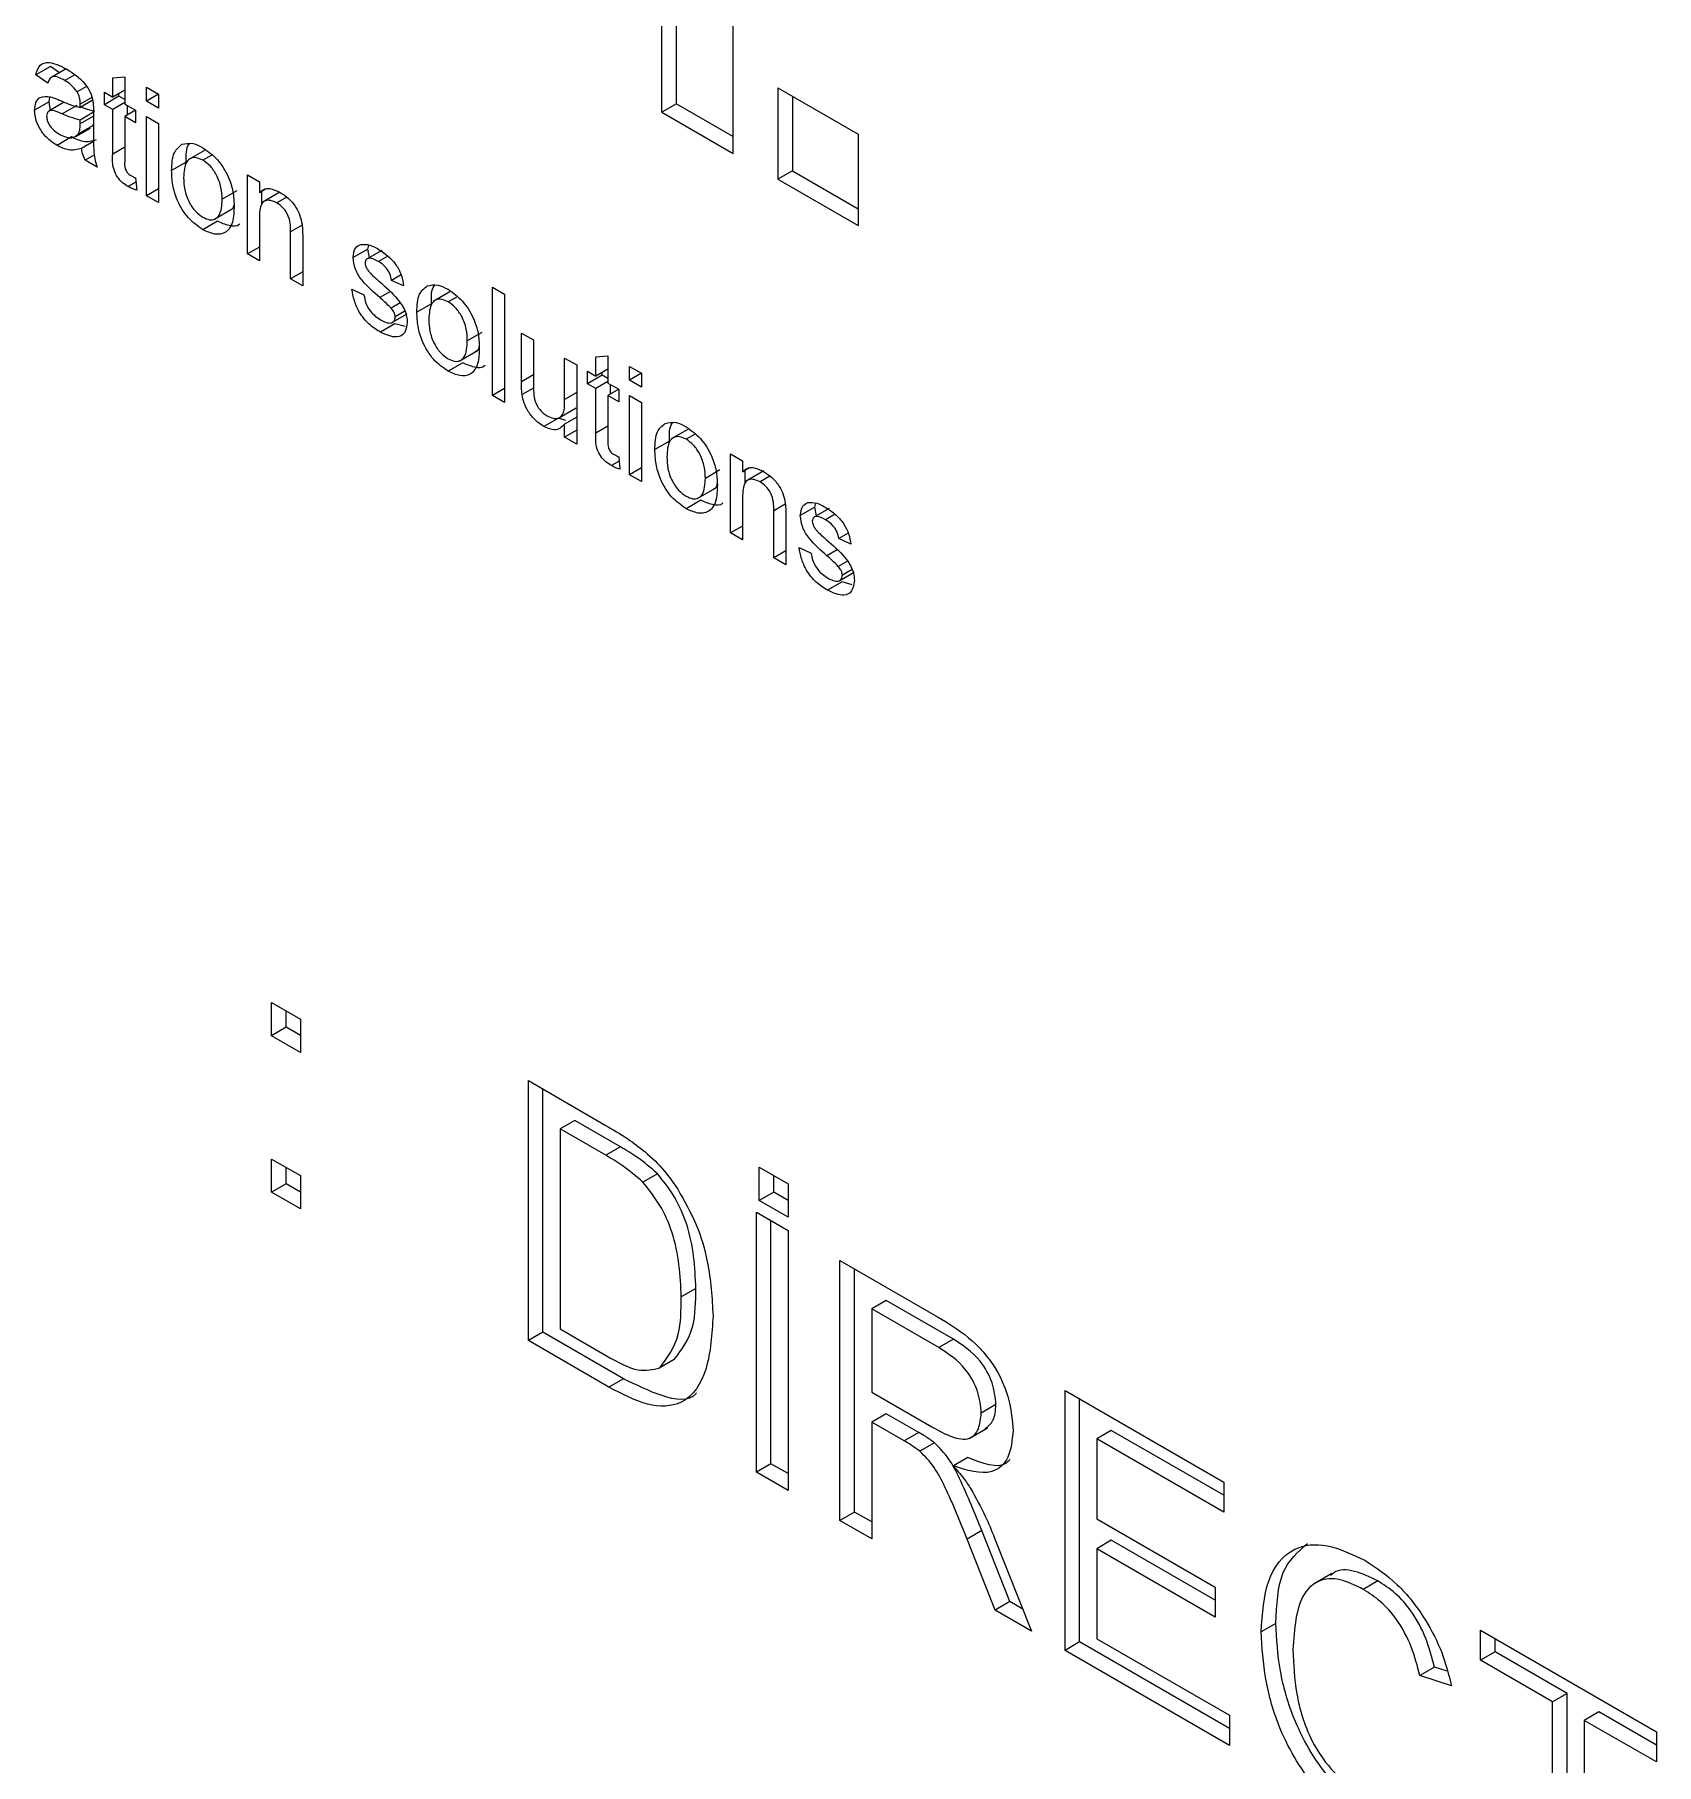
# Model space of a CAD drawing. Extents: x 75 to 2075, y 25 to 1460.
# Drawn here: x 1875.04 to 1895.98, y 1150.78 to 1173.11 of the extents above; entities that cross this region are included whole.
import ezdxf

# ---------------------------------------------------------------- set-up
doc = ezdxf.new("R2010")
doc.units = 0
doc.header["$LTSCALE"] = 5
doc.linetypes.add('SLD-KATı', pattern=[0])
doc.layers.get('0').update_dxf_attribs({"linetype": 'CONTINUOUS'})

msp = doc.modelspace()

# ---------------------------------------------------------------- linework, layer by layer
at = {"color": 7, "linetype": 'SLD-KATı'}
for p, q in [((1883.134, 1172.112), (1883.134, 1176.339)), ((1883.323, 1172.22), (1883.323, 1176.448)), ((1884.055, 1171.58), (1884.055, 1176.188)), ((1875.24, 1172.703), (1875.052, 1172.594)), ((1875.357, 1172.622), (1875.24, 1172.703)), ((1875.207, 1172.486), (1875.052, 1172.594)), ((1875.445, 1172.673), (1875.257, 1172.564)), ((1875.546, 1172.591), (1875.425, 1172.522)), ((1876.045, 1172.556), (1876.2, 1172.568)), ((1876.045, 1172.307), (1876.045, 1172.556)), ((1876.2, 1172.568), (1876.2, 1172.217)), ((1875.225, 1172.247), (1875.036, 1172.139)), ((1875.411, 1172.235), (1875.222, 1172.126)), ((1875.225, 1172.247), (1875.235, 1172.305)), ((1875.241, 1172.131), (1875.225, 1172.247)), ((1875.706, 1172.444), (1875.586, 1172.375)), ((1875.779, 1172.262), (1875.625, 1172.173)), ((1875.774, 1172.3), (1875.626, 1172.214)), ((1875.937, 1172.37), (1876.045, 1172.307)), ((1875.937, 1172.208), (1875.937, 1172.37)), ((1876.125, 1172.317), (1875.937, 1172.208)), ((1876.2, 1172.397), (1876.045, 1172.307)), ((1876.2, 1172.235), (1876.045, 1172.146)), ((1876.125, 1172.317), (1876.125, 1172.353)), ((1876.2, 1172.274), (1876.125, 1172.317)), ((1876.48, 1172.433), (1876.635, 1172.343)), ((1876.48, 1172.253), (1876.48, 1172.433)), ((1876.635, 1172.343), (1876.48, 1172.253)), ((1876.635, 1172.164), (1876.48, 1172.253)), ((1876.635, 1172.343), (1876.635, 1172.164)), ((1884.634, 1172.428), (1885.671, 1171.829)), ((1884.634, 1172.428), (1884.634, 1171.246)), ((1884.822, 1172.319), (1884.822, 1171.355)), ((1875.581, 1172.199), (1875.393, 1172.09)), ((1875.625, 1171.96), (1875.626, 1172.011)), ((1875.797, 1172.11), (1875.626, 1172.011)), ((1875.797, 1172.091), (1875.797, 1171.872)), ((1876.045, 1172.146), (1875.937, 1172.208)), ((1876.045, 1171.572), (1876.045, 1172.146)), ((1876.2, 1172.217), (1876.34, 1172.137)), ((1876.34, 1172.137), (1876.2, 1172.056)), ((1876.2, 1172.056), (1876.2, 1171.476)), ((1876.34, 1171.975), (1876.2, 1172.056)), ((1876.234, 1172.075), (1876.234, 1172.198)), ((1876.34, 1172.137), (1876.34, 1171.975)), ((1876.48, 1172.056), (1876.635, 1171.966)), ((1876.48, 1171.034), (1876.48, 1172.056)), ((1883.323, 1172.22), (1883.134, 1172.112)), ((1883.134, 1172.112), (1884.055, 1171.58)), ((1883.323, 1172.22), (1884.055, 1171.798)), ((1875.514, 1171.792), (1875.326, 1171.683)), ((1875.568, 1171.799), (1875.757, 1171.907)), ((1875.791, 1171.94), (1875.602, 1171.831)), ((1875.751, 1171.918), (1875.791, 1171.94)), ((1875.791, 1171.94), (1875.797, 1171.96)), ((1876.635, 1171.966), (1876.635, 1170.945)), ((1885.671, 1171.829), (1885.671, 1170.647)), ((1875.798, 1171.734), (1875.642, 1171.644)), ((1877.231, 1171.619), (1877.018, 1171.496)), ((1875.808, 1171.561), (1875.688, 1171.491)), ((1875.843, 1171.402), (1875.688, 1171.491)), ((1876.994, 1171.466), (1876.806, 1171.357)), ((1877.325, 1171.558), (1877.21, 1171.491)), ((1884.822, 1171.355), (1884.634, 1171.246)), ((1884.822, 1171.355), (1885.671, 1170.865)), ((1876.345, 1171.209), (1876.246, 1171.151)), ((1876.34, 1171.263), (1876.356, 1171.104)), ((1876.635, 1171.124), (1876.48, 1171.034)), ((1877.784, 1171.303), (1877.939, 1171.214)), ((1877.784, 1170.282), (1877.784, 1171.303)), ((1877.939, 1171.214), (1877.939, 1171.071)), ((1884.634, 1171.246), (1885.671, 1170.647)), ((1876.635, 1170.945), (1876.48, 1171.034)), ((1877.646, 1171.095), (1877.458, 1170.987)), ((1878.019, 1171.118), (1877.939, 1171.071)), ((1877.972, 1170.93), (1877.972, 1171.09)), ((1878.204, 1171.078), (1877.976, 1170.946)), ((1878.292, 1171.013), (1878.165, 1170.94)), ((1877.398, 1170.704), (1877.21, 1170.595)), ((1877.352, 1170.726), (1877.588, 1170.862)), ((1877.939, 1170.74), (1877.939, 1170.192)), ((1878.342, 1169.959), (1878.342, 1170.569)), ((1878.498, 1170.495), (1878.498, 1169.87)), ((1877.939, 1170.371), (1877.784, 1170.282)), ((1877.939, 1170.192), (1877.784, 1170.282)), ((1879.338, 1170.345), (1879.15, 1170.236)), ((1879.521, 1170.328), (1879.332, 1170.219)), ((1879.338, 1170.345), (1879.352, 1170.397)), ((1879.361, 1170.236), (1879.338, 1170.345)), ((1879.597, 1170.255), (1879.475, 1170.184)), ((1878.498, 1170.049), (1878.342, 1169.959)), ((1879.768, 1170.012), (1879.646, 1169.941)), ((1878.498, 1169.87), (1878.342, 1169.959)), ((1879.134, 1169.825), (1879.289, 1169.753)), ((1879.625, 1169.793), (1879.494, 1169.718)), ((1879.802, 1169.87), (1879.646, 1169.941)), ((1880.398, 1169.791), (1880.184, 1169.668)), ((1880.95, 1169.852), (1881.105, 1169.762)), ((1880.95, 1168.454), (1880.95, 1169.852)), ((1879.759, 1169.65), (1879.64, 1169.582)), ((1880.161, 1169.638), (1879.972, 1169.529)), ((1880.491, 1169.73), (1880.376, 1169.663)), ((1881.105, 1169.762), (1881.105, 1168.364)), ((1879.69, 1169.381), (1879.501, 1169.272)), ((1879.659, 1169.399), (1879.847, 1169.508)), ((1879.82, 1169.343), (1879.69, 1169.381)), ((1879.819, 1169.541), (1879.693, 1169.468)), ((1880.813, 1169.267), (1880.624, 1169.159)), ((1881.323, 1169.26), (1881.478, 1169.171)), ((1881.323, 1168.63), (1881.323, 1169.26)), ((1881.478, 1169.171), (1881.478, 1168.615)), ((1880.519, 1168.898), (1880.755, 1169.034)), ((1881.881, 1168.938), (1882.037, 1168.848)), ((1881.881, 1168.401), (1881.881, 1168.938)), ((1882.285, 1168.954), (1882.44, 1168.966)), ((1882.285, 1168.705), (1882.285, 1168.954)), ((1882.44, 1168.966), (1882.44, 1168.615)), ((1880.565, 1168.876), (1880.376, 1168.767)), ((1882.037, 1168.848), (1882.037, 1167.826)), ((1882.176, 1168.768), (1882.285, 1168.705)), ((1882.176, 1168.606), (1882.176, 1168.768)), ((1882.365, 1168.715), (1882.176, 1168.606)), ((1882.44, 1168.794), (1882.285, 1168.705)), ((1882.365, 1168.715), (1882.365, 1168.751)), ((1882.44, 1168.672), (1882.365, 1168.715)), ((1882.72, 1168.83), (1882.875, 1168.741)), ((1882.72, 1168.651), (1882.72, 1168.83)), ((1882.875, 1168.741), (1882.72, 1168.651)), ((1882.875, 1168.741), (1882.875, 1168.561)), ((1881.105, 1168.543), (1880.95, 1168.454)), ((1881.105, 1168.364), (1880.95, 1168.454)), ((1881.479, 1168.55), (1881.331, 1168.465)), ((1882.285, 1168.543), (1882.176, 1168.606)), ((1882.44, 1168.633), (1882.285, 1168.543)), ((1882.285, 1167.97), (1882.285, 1168.543)), ((1882.44, 1168.615), (1882.58, 1168.535)), ((1882.58, 1168.535), (1882.44, 1168.454)), ((1882.44, 1168.454), (1882.44, 1167.874)), ((1882.58, 1168.373), (1882.44, 1168.454)), ((1882.474, 1168.473), (1882.474, 1168.596)), ((1882.58, 1168.535), (1882.58, 1168.373)), ((1882.875, 1168.561), (1882.72, 1168.651)), ((1882.72, 1168.454), (1882.875, 1168.364)), ((1882.72, 1167.432), (1882.72, 1168.454)), ((1881.794, 1168.158), (1882.03, 1168.294)), ((1882.875, 1168.364), (1882.875, 1167.343)), ((1881.801, 1168.162), (1881.612, 1168.053)), ((1881.898, 1168.133), (1881.801, 1168.162)), ((1882.037, 1168.173), (1881.881, 1168.083)), ((1881.881, 1167.916), (1881.881, 1168.083)), ((1882.037, 1168.006), (1881.881, 1167.916)), ((1883.471, 1168.017), (1883.258, 1167.893)), ((1882.037, 1167.826), (1881.881, 1167.916)), ((1883.234, 1167.864), (1883.046, 1167.755)), ((1883.565, 1167.955), (1883.45, 1167.889)), ((1882.585, 1167.606), (1882.486, 1167.549)), ((1882.58, 1167.661), (1882.595, 1167.501)), ((1884.023, 1167.701), (1884.179, 1167.612)), ((1884.023, 1166.68), (1884.023, 1167.701)), ((1884.179, 1167.612), (1884.179, 1167.469)), ((1882.875, 1167.522), (1882.72, 1167.432)), ((1882.875, 1167.343), (1882.72, 1167.432)), ((1883.886, 1167.493), (1883.698, 1167.384)), ((1884.259, 1167.515), (1884.179, 1167.469)), ((1884.212, 1167.327), (1884.212, 1167.488)), ((1884.452, 1167.48), (1884.216, 1167.344)), ((1884.532, 1167.411), (1884.405, 1167.338)), ((1883.638, 1167.102), (1883.45, 1166.993)), ((1883.592, 1167.123), (1883.828, 1167.259)), ((1884.179, 1167.138), (1884.179, 1166.59)), ((1884.582, 1166.357), (1884.582, 1166.967)), ((1884.738, 1166.892), (1884.738, 1166.267)), ((1885.112, 1167.012), (1884.924, 1166.903)), ((1885.295, 1166.995), (1885.106, 1166.886)), ((1885.112, 1167.012), (1885.126, 1167.064)), ((1885.135, 1166.902), (1885.112, 1167.012)), ((1885.372, 1166.921), (1885.249, 1166.85)), ((1884.179, 1166.769), (1884.023, 1166.68)), ((1884.179, 1166.59), (1884.023, 1166.68)), ((1885.542, 1166.678), (1885.42, 1166.608)), ((1884.738, 1166.447), (1884.582, 1166.357)), ((1884.908, 1166.491), (1885.063, 1166.42)), ((1885.399, 1166.46), (1885.268, 1166.385)), ((1885.576, 1166.536), (1885.42, 1166.608)), ((1884.738, 1166.267), (1884.582, 1166.357)), ((1885.533, 1166.317), (1885.414, 1166.248)), ((1885.594, 1166.208), (1885.467, 1166.135)), ((1885.464, 1166.048), (1885.276, 1165.939)), ((1885.433, 1166.066), (1885.621, 1166.174)), ((1885.594, 1166.009), (1885.464, 1166.048)), ((1878.097, 1160.619), (1878.47, 1160.404)), ((1878.097, 1160.189), (1878.097, 1160.619)), ((1878.286, 1160.298), (1878.286, 1160.51)), ((1878.47, 1160.404), (1878.47, 1159.974)), ((1878.286, 1160.298), (1878.097, 1160.189)), ((1878.47, 1159.974), (1878.097, 1160.189)), ((1878.47, 1160.192), (1878.286, 1160.298)), ((1881.413, 1159.609), (1882.406, 1159.035)), ((1881.413, 1156.253), (1881.413, 1159.609)), ((1881.601, 1156.362), (1881.601, 1159.5)), ((1882.011, 1159.094), (1881.822, 1158.985)), ((1882.6, 1158.754), (1882.011, 1159.094)), ((1882.411, 1158.645), (1881.822, 1158.985)), ((1881.822, 1158.985), (1881.822, 1156.404)), ((1882.6, 1158.754), (1882.411, 1158.645)), ((1878.097, 1158.597), (1878.47, 1158.382)), ((1878.097, 1158.167), (1878.097, 1158.597)), ((1878.286, 1158.276), (1878.286, 1158.489)), ((1883.08, 1158.407), (1882.892, 1158.298)), ((1884.393, 1158.49), (1884.765, 1158.275)), ((1884.393, 1158.06), (1884.393, 1158.49)), ((1878.286, 1158.276), (1878.097, 1158.167)), ((1878.47, 1157.952), (1878.097, 1158.167)), ((1878.47, 1158.17), (1878.286, 1158.276)), ((1878.47, 1158.382), (1878.47, 1157.952)), ((1884.581, 1158.169), (1884.393, 1158.06)), ((1884.581, 1158.169), (1884.581, 1158.382)), ((1884.765, 1158.063), (1884.581, 1158.169)), ((1884.765, 1158.275), (1884.765, 1157.845)), ((1884.765, 1157.845), (1884.393, 1158.06)), ((1884.356, 1157.91), (1884.765, 1157.673)), ((1884.356, 1154.554), (1884.356, 1157.91)), ((1884.544, 1154.663), (1884.544, 1157.801)), ((1884.765, 1157.673), (1884.765, 1154.318)), ((1885.436, 1157.286), (1886.697, 1156.558)), ((1885.436, 1153.931), (1885.436, 1157.286)), ((1885.624, 1154.039), (1885.624, 1157.177)), ((1883.576, 1156.926), (1883.387, 1156.817)), ((1886.034, 1156.771), (1885.846, 1156.662)), ((1886.712, 1156.162), (1885.846, 1156.662)), ((1885.846, 1156.662), (1885.846, 1155.587)), ((1886.9, 1156.271), (1886.034, 1156.771)), ((1881.822, 1156.404), (1882.421, 1156.058)), ((1881.601, 1156.362), (1881.413, 1156.253)), ((1882.453, 1155.652), (1881.413, 1156.253)), ((1882.642, 1155.761), (1881.601, 1156.362)), ((1886.9, 1156.271), (1886.712, 1156.162)), ((1883.296, 1156.008), (1883.108, 1155.899)), ((1882.642, 1155.761), (1882.453, 1155.652)), ((1885.846, 1155.587), (1886.624, 1155.138)), ((1888.342, 1155.609), (1890.391, 1154.426)), ((1888.342, 1152.253), (1888.342, 1155.609)), ((1888.53, 1152.362), (1888.53, 1155.5)), ((1886.034, 1155.309), (1885.846, 1155.2)), ((1886.454, 1155.066), (1886.034, 1155.309)), ((1887.45, 1155.426), (1887.261, 1155.317)), ((1885.846, 1155.2), (1885.846, 1153.694)), ((1886.265, 1154.957), (1885.846, 1155.2)), ((1886.454, 1155.066), (1886.265, 1154.957)), ((1887.105, 1154.99), (1887.341, 1155.126)), ((1888.94, 1155.094), (1888.751, 1154.985)), ((1890.391, 1154.256), (1888.94, 1155.094)), ((1886.656, 1154.934), (1886.467, 1154.825)), ((1888.751, 1154.985), (1888.751, 1153.952)), ((1890.391, 1154.039), (1888.751, 1154.985)), ((1884.544, 1154.663), (1884.356, 1154.554)), ((1884.765, 1154.535), (1884.544, 1154.663)), ((1887.089, 1154.743), (1886.9, 1154.634)), ((1884.765, 1154.318), (1884.356, 1154.554)), ((1890.391, 1154.426), (1890.391, 1154.039)), ((1885.624, 1154.039), (1885.436, 1153.931)), ((1885.846, 1153.694), (1885.436, 1153.931)), ((1885.846, 1153.912), (1885.624, 1154.039)), ((1888.751, 1153.952), (1890.279, 1153.071)), ((1887.266, 1153.8), (1887.077, 1153.691)), ((1887.628, 1152.883), (1887.266, 1153.8)), ((1887.432, 1153.704), (1887.909, 1152.503)), ((1887.439, 1152.774), (1887.077, 1153.691)), ((1888.94, 1153.674), (1888.751, 1153.565)), ((1888.751, 1153.565), (1888.751, 1152.404)), ((1890.279, 1152.684), (1888.751, 1153.565)), ((1890.279, 1152.901), (1888.94, 1153.674)), ((1890.279, 1153.071), (1890.279, 1152.684)), ((1891.787, 1153.245), (1891.551, 1153.109)), ((1892.382, 1153.15), (1892.194, 1153.041)), ((1887.628, 1152.883), (1887.439, 1152.774)), ((1887.797, 1152.785), (1887.628, 1152.883)), ((1887.909, 1152.503), (1887.439, 1152.774)), ((1891.063, 1152.602), (1890.875, 1152.493)), ((1888.53, 1152.362), (1888.342, 1152.253)), ((1890.465, 1151.245), (1888.53, 1152.362)), ((1888.751, 1152.404), (1890.465, 1151.415)), ((1893.706, 1152.512), (1895.978, 1151.2)), ((1893.706, 1152.125), (1893.706, 1152.512)), ((1893.895, 1152.233), (1893.895, 1152.403)), ((1890.465, 1151.027), (1888.342, 1152.253)), ((1893.895, 1152.233), (1893.706, 1152.125)), ((1894.826, 1151.696), (1893.895, 1152.233)), ((1893.112, 1152.038), (1892.924, 1151.93)), ((1893.334, 1151.795), (1892.924, 1151.93)), ((1893.277, 1151.984), (1893.112, 1152.038)), ((1894.637, 1151.587), (1893.706, 1152.125)), ((1894.826, 1151.696), (1894.637, 1151.587)), ((1894.826, 1148.728), (1894.826, 1151.696)), ((1894.637, 1148.619), (1894.637, 1151.587)), ((1890.465, 1151.415), (1890.465, 1151.027)), ((1895.236, 1151.459), (1895.047, 1151.35)), ((1895.047, 1151.35), (1895.047, 1148.382)), ((1895.978, 1150.813), (1895.047, 1151.35)), ((1895.978, 1151.031), (1895.236, 1151.459)), ((1895.978, 1151.2), (1895.978, 1150.813))]:
    msp.add_line(p, q, dxfattribs=at)
at = {"color": 8, "linetype": 'SLD-KATı'}
for p, q in [((1875.797, 1172.059), (1875.625, 1171.96)), ((1876.2, 1171.662), (1876.045, 1171.572)), ((1878.491, 1170.655), (1878.342, 1170.569)), ((1881.478, 1168.72), (1881.323, 1168.63)), ((1882.037, 1168.491), (1881.881, 1168.401)), ((1882.44, 1168.06), (1882.285, 1167.97)), ((1884.73, 1167.052), (1884.582, 1166.967))]:
    msp.add_line(p, q, dxfattribs=at)
at = {"color": 7, "linetype": 'SLD-KATı'}
for points, knots in [([(1875.052, 1172.594), (1875.066, 1172.641), (1875.094, 1172.736), (1875.248, 1172.771), (1875.375, 1172.706), (1875.453, 1172.667)], [0, 0, 0, 0, 0.2804297, 0.5593032, 1, 1, 1, 1]), ([(1875.425, 1172.522), (1875.398, 1172.536), (1875.346, 1172.565), (1875.272, 1172.58), (1875.227, 1172.543), (1875.214, 1172.505), (1875.207, 1172.486)], [0, 0, 0, 0, 0.280855, 0.559751, 0.7795, 1, 1, 1, 1]), ([(1875.586, 1172.375), (1875.558, 1172.409), (1875.508, 1172.472), (1875.45, 1172.506), (1875.425, 1172.522)], [0, 0, 0, 0, 0.557871, 1, 1, 1, 1]), ([(1875.453, 1172.667), (1875.534, 1172.615), (1875.646, 1172.543), (1875.762, 1172.369), (1875.78, 1172.289), (1875.789, 1172.249)], [0, 0, 0, 0, 0.559253, 0.779195, 1, 1, 1, 1]), ([(1875.036, 1172.139), (1875.04, 1172.174), (1875.046, 1172.246), (1875.114, 1172.324), (1875.194, 1172.315), (1875.242, 1172.31)], [0, 0, 0, 0, 0.280458, 0.560983, 1, 1, 1, 1]), ([(1875.242, 1172.31), (1875.266, 1172.302), (1875.308, 1172.288), (1875.351, 1172.27), (1875.369, 1172.262)], [0, 0, 0, 0, 0.559918, 1, 1, 1, 1]), ([(1875.369, 1172.262), (1875.418, 1172.241), (1875.504, 1172.204), (1875.588, 1172.182), (1875.625, 1172.173)], [0, 0, 0, 0, 0.560185, 1, 1, 1, 1]), ([(1875.626, 1172.214), (1875.626, 1172.243), (1875.625, 1172.295), (1875.598, 1172.35), (1875.586, 1172.375)], [0, 0, 0, 0, 0.561903, 1, 1, 1, 1]), ([(1875.789, 1172.249), (1875.792, 1172.219), (1875.797, 1172.165), (1875.797, 1172.114), (1875.797, 1172.091)], [0, 0, 0, 0, 0.559817, 1, 1, 1, 1]), ([(1875.326, 1171.683), (1875.285, 1171.709), (1875.205, 1171.761), (1875.104, 1171.887), (1875.045, 1172.024), (1875.039, 1172.1), (1875.036, 1172.139)], [0, 0, 0, 0, 0.280815, 0.55969, 0.779696, 1, 1, 1, 1]), ([(1875.393, 1172.09), (1875.348, 1172.11), (1875.293, 1172.136), (1875.234, 1172.133), (1875.211, 1172.12), (1875.195, 1172.095), (1875.193, 1172.071), (1875.191, 1172.059)], [0, 0, 0, 0, 0.50028, 0.625326, 0.750269, 0.875147, 1, 1, 1, 1]), ([(1875.191, 1172.059), (1875.193, 1172.041), (1875.196, 1172.006), (1875.224, 1171.949), (1875.277, 1171.878), (1875.327, 1171.846), (1875.361, 1171.824)], [0, 0, 0, 0, 0.186565, 0.373467, 0.560613, 1, 1, 1, 1]), ([(1875.626, 1172.011), (1875.583, 1172.022), (1875.506, 1172.042), (1875.427, 1172.075), (1875.393, 1172.09)], [0, 0, 0, 0, 0.55976, 1, 1, 1, 1]), ([(1875.625, 1172.173), (1875.625, 1172.181), (1875.626, 1172.194), (1875.626, 1172.208), (1875.626, 1172.214)], [0, 0, 0, 0, 0.560023, 1, 1, 1, 1]), ([(1875.815, 1172.12), (1875.772, 1172.131), (1875.712, 1172.145), (1875.651, 1172.171), (1875.634, 1172.178)], [0, 0, 0, 0, 0.721008, 1, 1, 1, 1]), ([(1875.361, 1171.824), (1875.416, 1171.8), (1875.513, 1171.757), (1875.575, 1171.809), (1875.602, 1171.831)], [0, 0, 0, 0, 0.559758, 1, 1, 1, 1]), ([(1875.83, 1171.753), (1875.777, 1171.738), (1875.683, 1171.711), (1875.566, 1171.767), (1875.514, 1171.792)], [0, 0, 0, 0, 0.5599714, 1, 1, 1, 1]), ([(1875.602, 1171.831), (1875.61, 1171.852), (1875.625, 1171.89), (1875.625, 1171.938), (1875.625, 1171.96)], [0, 0, 0, 0, 0.558995, 1, 1, 1, 1]), ([(1875.797, 1171.872), (1875.797, 1171.821), (1875.797, 1171.737), (1875.8, 1171.618), (1875.81, 1171.513), (1875.832, 1171.439), (1875.843, 1171.402)], [0, 0, 0, 0, 0.3402059, 0.5603391, 0.7801747, 1, 1, 1, 1]), ([(1875.642, 1171.644), (1875.589, 1171.629), (1875.494, 1171.602), (1875.377, 1171.658), (1875.326, 1171.683)], [0, 0, 0, 0, 0.5599714, 1, 1, 1, 1]), ([(1875.688, 1171.491), (1875.676, 1171.52), (1875.654, 1171.572), (1875.645, 1171.622), (1875.642, 1171.644)], [0, 0, 0, 0, 0.559697, 1, 1, 1, 1]), ([(1876.246, 1171.151), (1876.222, 1171.166), (1876.173, 1171.197), (1876.103, 1171.27), (1876.036, 1171.411), (1876.041, 1171.506), (1876.045, 1171.572)], [0, 0, 0, 0, 0.1874327, 0.3738211, 0.5594622, 1, 1, 1, 1]), ([(1876.806, 1171.357), (1876.809, 1171.443), (1876.815, 1171.596), (1876.901, 1171.666), (1876.939, 1171.697)], [0, 0, 0, 0, 0.560963, 1, 1, 1, 1]), ([(1876.939, 1171.697), (1876.985, 1171.707), (1877.067, 1171.725), (1877.166, 1171.675), (1877.21, 1171.653)], [0, 0, 0, 0, 0.559033, 1, 1, 1, 1]), ([(1876.994, 1171.466), (1876.992, 1171.558), (1876.989, 1171.654), (1877.033, 1171.701), (1877.035, 1171.703)], [0, 0, 0, 0, 0.96016, 1, 1, 1, 1]), ([(1877.21, 1171.653), (1877.273, 1171.608), (1877.401, 1171.518), (1877.539, 1171.295), (1877.605, 1171.082), (1877.61, 1170.964), (1877.613, 1170.905)], [0, 0, 0, 0, 0.279556, 0.5586, 0.778991, 1, 1, 1, 1]), ([(1876.2, 1171.476), (1876.198, 1171.444), (1876.196, 1171.403), (1876.22, 1171.348), (1876.244, 1171.316), (1876.265, 1171.303), (1876.279, 1171.294)], [0, 0, 0, 0, 0.499596, 0.625239, 0.750354, 1, 1, 1, 1]), ([(1877.21, 1170.595), (1877.145, 1170.64), (1877.015, 1170.731), (1876.874, 1170.961), (1876.813, 1171.177), (1876.808, 1171.297), (1876.806, 1171.357)], [0, 0, 0, 0, 0.279616, 0.558371, 0.778858, 1, 1, 1, 1]), ([(1877.21, 1171.491), (1877.181, 1171.505), (1877.124, 1171.532), (1877.05, 1171.522), (1876.972, 1171.453), (1876.965, 1171.344), (1876.961, 1171.268)], [0, 0, 0, 0, 0.187137, 0.374025, 0.561097, 1, 1, 1, 1]), ([(1877.458, 1170.987), (1877.456, 1171.036), (1877.452, 1171.136), (1877.397, 1171.291), (1877.309, 1171.421), (1877.243, 1171.468), (1877.21, 1171.491)], [0, 0, 0, 0, 0.281064, 0.560316, 0.780174, 1, 1, 1, 1]), ([(1876.356, 1171.104), (1876.335, 1171.111), (1876.299, 1171.123), (1876.262, 1171.143), (1876.246, 1171.151)], [0, 0, 0, 0, 0.5600783, 1, 1, 1, 1]), ([(1876.279, 1171.294), (1876.291, 1171.287), (1876.311, 1171.276), (1876.331, 1171.267), (1876.34, 1171.263)], [0, 0, 0, 0, 0.559965, 1, 1, 1, 1]), ([(1876.961, 1171.268), (1876.963, 1171.218), (1876.967, 1171.117), (1877.019, 1170.959), (1877.109, 1170.827), (1877.176, 1170.78), (1877.21, 1170.756)], [0, 0, 0, 0, 0.281129, 0.560384, 0.780159, 1, 1, 1, 1]), ([(1877.939, 1171.071), (1877.957, 1171.088), (1877.993, 1171.121), (1878.085, 1171.134), (1878.162, 1171.098), (1878.208, 1171.076)], [0, 0, 0, 0, 0.280554, 0.560815, 1, 1, 1, 1]), ([(1877.21, 1170.756), (1877.239, 1170.743), (1877.296, 1170.715), (1877.37, 1170.728), (1877.448, 1170.799), (1877.454, 1170.909), (1877.458, 1170.987)], [0, 0, 0, 0, 0.187044, 0.373945, 0.560983, 1, 1, 1, 1]), ([(1877.613, 1170.905), (1877.611, 1170.83), (1877.606, 1170.681), (1877.512, 1170.545), (1877.364, 1170.524), (1877.261, 1170.571), (1877.21, 1170.595)], [0, 0, 0, 0, 0.2810332, 0.5595131, 0.779602, 1, 1, 1, 1]), ([(1877.563, 1170.85), (1877.582, 1170.86), (1877.606, 1170.872), (1877.611, 1170.907), (1877.612, 1170.915)], [0, 0, 0, 0, 0.753906, 1, 1, 1, 1]), ([(1878.165, 1170.94), (1878.139, 1170.952), (1878.087, 1170.977), (1878.017, 1170.975), (1877.943, 1170.915), (1877.94, 1170.812), (1877.939, 1170.74)], [0, 0, 0, 0, 0.187273, 0.374362, 0.56054, 1, 1, 1, 1]), ([(1878.342, 1170.569), (1878.342, 1170.605), (1878.342, 1170.678), (1878.31, 1170.795), (1878.239, 1170.889), (1878.19, 1170.923), (1878.165, 1170.94)], [0, 0, 0, 0, 0.28168, 0.559785, 0.779587, 1, 1, 1, 1]), ([(1878.208, 1171.076), (1878.244, 1171.052), (1878.317, 1171.003), (1878.41, 1170.896), (1878.468, 1170.775), (1878.482, 1170.703), (1878.49, 1170.667)], [0, 0, 0, 0, 0.280216, 0.559971, 0.779636, 1, 1, 1, 1]), ([(1877.684, 1170.672), (1877.683, 1170.67), (1877.656, 1170.631), (1877.549, 1170.639), (1877.448, 1170.682), (1877.398, 1170.704)], [0, 0, 0, 0, 0.025658, 0.512487, 1, 1, 1, 1]), ([(1878.49, 1170.667), (1878.493, 1170.634), (1878.498, 1170.575), (1878.498, 1170.519), (1878.498, 1170.495)], [0, 0, 0, 0, 0.559791, 1, 1, 1, 1]), ([(1879.15, 1170.236), (1879.155, 1170.283), (1879.166, 1170.365), (1879.222, 1170.393), (1879.247, 1170.405)], [0, 0, 0, 0, 0.5589275, 1, 1, 1, 1]), ([(1879.494, 1169.718), (1879.415, 1169.787), (1879.317, 1169.872), (1879.216, 1170.008), (1879.164, 1170.111), (1879.155, 1170.187), (1879.15, 1170.236)], [0, 0, 0, 0, 0.501321, 0.626592, 0.751817, 1, 1, 1, 1]), ([(1879.247, 1170.405), (1879.285, 1170.406), (1879.353, 1170.409), (1879.43, 1170.369), (1879.463, 1170.352)], [0, 0, 0, 0, 0.5589377, 1, 1, 1, 1]), ([(1879.475, 1170.184), (1879.437, 1170.204), (1879.381, 1170.236), (1879.327, 1170.221), (1879.307, 1170.196), (1879.306, 1170.175), (1879.305, 1170.165)], [0, 0, 0, 0, 0.4997698, 0.7490947, 0.8745923, 1, 1, 1, 1]), ([(1879.463, 1170.352), (1879.507, 1170.323), (1879.594, 1170.267), (1879.71, 1170.146), (1879.781, 1169.998), (1879.795, 1169.913), (1879.802, 1169.87)], [0, 0, 0, 0, 0.280737, 0.560427, 0.77945, 1, 1, 1, 1]), ([(1879.305, 1170.165), (1879.306, 1170.154), (1879.307, 1170.133), (1879.317, 1170.112), (1879.321, 1170.102)], [0, 0, 0, 0, 0.559236, 1, 1, 1, 1]), ([(1879.321, 1170.102), (1879.329, 1170.088), (1879.344, 1170.062), (1879.364, 1170.041), (1879.372, 1170.032)], [0, 0, 0, 0, 0.559084, 1, 1, 1, 1]), ([(1879.372, 1170.032), (1879.394, 1170.011), (1879.433, 1169.975), (1879.472, 1169.94), (1879.49, 1169.925)], [0, 0, 0, 0, 0.559965, 1, 1, 1, 1]), ([(1879.646, 1169.941), (1879.641, 1169.969), (1879.63, 1170.025), (1879.567, 1170.123), (1879.51, 1170.161), (1879.475, 1170.184)], [0, 0, 0, 0, 0.280304, 0.560237, 1, 1, 1, 1]), ([(1879.501, 1169.272), (1879.452, 1169.303), (1879.355, 1169.365), (1879.229, 1169.515), (1879.159, 1169.68), (1879.142, 1169.777), (1879.134, 1169.825)], [0, 0, 0, 0, 0.280739, 0.559297, 0.779311, 1, 1, 1, 1]), ([(1879.49, 1169.925), (1879.57, 1169.854), (1879.671, 1169.766), (1879.777, 1169.63), (1879.819, 1169.552), (1879.844, 1169.471), (1879.847, 1169.421), (1879.848, 1169.397)], [0, 0, 0, 0, 0.500446, 0.625396, 0.750274, 0.875069, 1, 1, 1, 1]), ([(1879.972, 1169.529), (1879.976, 1169.615), (1879.982, 1169.768), (1880.068, 1169.838), (1880.105, 1169.869)], [0, 0, 0, 0, 0.560963, 1, 1, 1, 1]), ([(1880.105, 1169.869), (1880.151, 1169.879), (1880.233, 1169.897), (1880.333, 1169.847), (1880.376, 1169.825)], [0, 0, 0, 0, 0.559033, 1, 1, 1, 1]), ([(1880.161, 1169.638), (1880.158, 1169.73), (1880.156, 1169.826), (1880.2, 1169.873), (1880.201, 1169.875)], [0, 0, 0, 0, 0.96016, 1, 1, 1, 1]), ([(1880.376, 1169.825), (1880.44, 1169.78), (1880.567, 1169.69), (1880.705, 1169.467), (1880.772, 1169.254), (1880.777, 1169.136), (1880.779, 1169.077)], [0, 0, 0, 0, 0.279556, 0.5586, 0.778991, 1, 1, 1, 1]), ([(1879.289, 1169.753), (1879.296, 1169.717), (1879.308, 1169.646), (1879.383, 1169.513), (1879.458, 1169.463), (1879.503, 1169.432)], [0, 0, 0, 0, 0.281314, 0.561069, 1, 1, 1, 1]), ([(1879.64, 1169.582), (1879.613, 1169.608), (1879.565, 1169.656), (1879.516, 1169.699), (1879.494, 1169.718)], [0, 0, 0, 0, 0.559788, 1, 1, 1, 1]), ([(1879.693, 1169.468), (1879.692, 1169.479), (1879.69, 1169.5), (1879.671, 1169.542), (1879.652, 1169.567), (1879.64, 1169.582)], [0, 0, 0, 0, 0.279757, 0.559839, 1, 1, 1, 1]), ([(1880.376, 1169.663), (1880.348, 1169.677), (1880.291, 1169.704), (1880.217, 1169.694), (1880.138, 1169.625), (1880.132, 1169.516), (1880.127, 1169.44)], [0, 0, 0, 0, 0.187137, 0.374025, 0.561097, 1, 1, 1, 1]), ([(1880.624, 1169.159), (1880.622, 1169.208), (1880.619, 1169.308), (1880.564, 1169.463), (1880.476, 1169.593), (1880.409, 1169.64), (1880.376, 1169.663)], [0, 0, 0, 0, 0.281064, 0.560316, 0.780174, 1, 1, 1, 1]), ([(1879.848, 1169.397), (1879.841, 1169.348), (1879.826, 1169.249), (1879.696, 1169.184), (1879.575, 1169.239), (1879.501, 1169.272)], [0, 0, 0, 0, 0.279926, 0.560038, 1, 1, 1, 1]), ([(1879.503, 1169.432), (1879.527, 1169.42), (1879.574, 1169.394), (1879.637, 1169.385), (1879.683, 1169.409), (1879.69, 1169.449), (1879.693, 1169.468)], [0, 0, 0, 0, 0.2811877, 0.5609523, 0.7810946, 1, 1, 1, 1]), ([(1880.376, 1168.767), (1880.311, 1168.813), (1880.182, 1168.903), (1880.041, 1169.133), (1879.98, 1169.349), (1879.975, 1169.469), (1879.972, 1169.529)], [0, 0, 0, 0, 0.279616, 0.558371, 0.778858, 1, 1, 1, 1]), ([(1880.127, 1169.44), (1880.129, 1169.39), (1880.133, 1169.289), (1880.185, 1169.131), (1880.276, 1168.999), (1880.343, 1168.952), (1880.376, 1168.928)], [0, 0, 0, 0, 0.281129, 0.560384, 0.780159, 1, 1, 1, 1]), ([(1880.376, 1168.928), (1880.405, 1168.915), (1880.462, 1168.887), (1880.536, 1168.9), (1880.614, 1168.971), (1880.62, 1169.081), (1880.624, 1169.159)], [0, 0, 0, 0, 0.1870444, 0.3739447, 0.5609834, 1, 1, 1, 1]), ([(1880.779, 1169.077), (1880.777, 1169.002), (1880.773, 1168.853), (1880.678, 1168.717), (1880.531, 1168.696), (1880.428, 1168.743), (1880.376, 1168.767)], [0, 0, 0, 0, 0.281033, 0.559513, 0.779602, 1, 1, 1, 1]), ([(1880.729, 1169.022), (1880.748, 1169.032), (1880.773, 1169.044), (1880.777, 1169.079), (1880.778, 1169.087)], [0, 0, 0, 0, 0.753906, 1, 1, 1, 1]), ([(1880.851, 1168.844), (1880.849, 1168.842), (1880.823, 1168.803), (1880.715, 1168.811), (1880.615, 1168.854), (1880.565, 1168.876)], [0, 0, 0, 0, 0.025658, 0.512487, 1, 1, 1, 1]), ([(1881.331, 1168.465), (1881.328, 1168.496), (1881.323, 1168.553), (1881.323, 1168.607), (1881.323, 1168.63)], [0, 0, 0, 0, 0.559839, 1, 1, 1, 1]), ([(1881.612, 1168.053), (1881.576, 1168.078), (1881.504, 1168.127), (1881.412, 1168.236), (1881.353, 1168.357), (1881.338, 1168.429), (1881.331, 1168.465)], [0, 0, 0, 0, 0.280286, 0.560186, 0.779607, 1, 1, 1, 1]), ([(1881.478, 1168.615), (1881.478, 1168.582), (1881.478, 1168.522), (1881.484, 1168.458), (1881.487, 1168.431)], [0, 0, 0, 0, 0.560241, 1, 1, 1, 1]), ([(1881.487, 1168.431), (1881.494, 1168.404), (1881.507, 1168.349), (1881.566, 1168.254), (1881.621, 1168.215), (1881.654, 1168.191)], [0, 0, 0, 0, 0.280864, 0.561194, 1, 1, 1, 1]), ([(1881.654, 1168.191), (1881.681, 1168.178), (1881.734, 1168.154), (1881.805, 1168.158), (1881.88, 1168.222), (1881.881, 1168.327), (1881.881, 1168.401)], [0, 0, 0, 0, 0.187111, 0.374253, 0.560834, 1, 1, 1, 1]), ([(1881.881, 1168.083), (1881.843, 1168.047), (1881.773, 1167.983), (1881.662, 1168.032), (1881.612, 1168.053)], [0, 0, 0, 0, 0.559466, 1, 1, 1, 1]), ([(1883.046, 1167.755), (1883.049, 1167.841), (1883.055, 1167.994), (1883.141, 1168.064), (1883.179, 1168.094)], [0, 0, 0, 0, 0.560963, 1, 1, 1, 1]), ([(1883.179, 1168.094), (1883.225, 1168.105), (1883.307, 1168.123), (1883.406, 1168.073), (1883.45, 1168.05)], [0, 0, 0, 0, 0.559033, 1, 1, 1, 1]), ([(1883.234, 1167.864), (1883.232, 1167.956), (1883.229, 1168.051), (1883.273, 1168.099), (1883.275, 1168.101)], [0, 0, 0, 0, 0.96016, 1, 1, 1, 1]), ([(1883.45, 1168.05), (1883.513, 1168.006), (1883.64, 1167.916), (1883.779, 1167.693), (1883.845, 1167.48), (1883.85, 1167.362), (1883.853, 1167.303)], [0, 0, 0, 0, 0.279556, 0.5586, 0.778991, 1, 1, 1, 1]), ([(1882.486, 1167.549), (1882.462, 1167.564), (1882.413, 1167.594), (1882.343, 1167.667), (1882.276, 1167.808), (1882.281, 1167.903), (1882.285, 1167.97)], [0, 0, 0, 0, 0.187433, 0.373821, 0.559462, 1, 1, 1, 1]), ([(1882.44, 1167.874), (1882.438, 1167.842), (1882.436, 1167.801), (1882.46, 1167.746), (1882.483, 1167.714), (1882.505, 1167.7), (1882.519, 1167.691)], [0, 0, 0, 0, 0.499596, 0.625239, 0.750354, 1, 1, 1, 1]), ([(1883.45, 1167.889), (1883.421, 1167.903), (1883.364, 1167.93), (1883.29, 1167.919), (1883.212, 1167.851), (1883.205, 1167.742), (1883.201, 1167.666)], [0, 0, 0, 0, 0.187137, 0.374025, 0.561097, 1, 1, 1, 1]), ([(1883.698, 1167.384), (1883.696, 1167.434), (1883.692, 1167.533), (1883.637, 1167.689), (1883.549, 1167.819), (1883.483, 1167.866), (1883.45, 1167.889)], [0, 0, 0, 0, 0.281064, 0.560316, 0.780174, 1, 1, 1, 1]), ([(1882.595, 1167.501), (1882.575, 1167.508), (1882.539, 1167.521), (1882.502, 1167.541), (1882.486, 1167.549)], [0, 0, 0, 0, 0.5600783, 1, 1, 1, 1]), ([(1882.519, 1167.691), (1882.53, 1167.685), (1882.551, 1167.674), (1882.571, 1167.665), (1882.58, 1167.661)], [0, 0, 0, 0, 0.559965, 1, 1, 1, 1]), ([(1883.45, 1166.993), (1883.385, 1167.038), (1883.255, 1167.129), (1883.114, 1167.359), (1883.053, 1167.575), (1883.048, 1167.695), (1883.046, 1167.755)], [0, 0, 0, 0, 0.279616, 0.558371, 0.778858, 1, 1, 1, 1]), ([(1883.201, 1167.666), (1883.203, 1167.615), (1883.206, 1167.515), (1883.259, 1167.357), (1883.349, 1167.225), (1883.416, 1167.178), (1883.45, 1167.154)], [0, 0, 0, 0, 0.2811293, 0.560384, 0.7801589, 1, 1, 1, 1]), ([(1883.45, 1167.154), (1883.478, 1167.141), (1883.536, 1167.113), (1883.61, 1167.126), (1883.688, 1167.197), (1883.693, 1167.307), (1883.698, 1167.384)], [0, 0, 0, 0, 0.187044, 0.373945, 0.560983, 1, 1, 1, 1]), ([(1884.179, 1167.469), (1884.197, 1167.486), (1884.233, 1167.519), (1884.325, 1167.532), (1884.402, 1167.496), (1884.448, 1167.474)], [0, 0, 0, 0, 0.280554, 0.560815, 1, 1, 1, 1]), ([(1884.405, 1167.338), (1884.379, 1167.35), (1884.327, 1167.375), (1884.257, 1167.373), (1884.183, 1167.312), (1884.18, 1167.21), (1884.179, 1167.138)], [0, 0, 0, 0, 0.187273, 0.374362, 0.56054, 1, 1, 1, 1]), ([(1884.582, 1166.967), (1884.582, 1167.003), (1884.582, 1167.075), (1884.55, 1167.193), (1884.479, 1167.287), (1884.43, 1167.321), (1884.405, 1167.338)], [0, 0, 0, 0, 0.28168, 0.559785, 0.779587, 1, 1, 1, 1]), ([(1884.448, 1167.474), (1884.484, 1167.45), (1884.556, 1167.401), (1884.65, 1167.294), (1884.708, 1167.173), (1884.722, 1167.101), (1884.729, 1167.065)], [0, 0, 0, 0, 0.280216, 0.559971, 0.779636, 1, 1, 1, 1]), ([(1883.853, 1167.303), (1883.851, 1167.228), (1883.846, 1167.079), (1883.752, 1166.942), (1883.604, 1166.922), (1883.501, 1166.969), (1883.45, 1166.993)], [0, 0, 0, 0, 0.281033, 0.559513, 0.779602, 1, 1, 1, 1]), ([(1883.924, 1167.069), (1883.923, 1167.068), (1883.896, 1167.029), (1883.788, 1167.036), (1883.688, 1167.08), (1883.638, 1167.102)], [0, 0, 0, 0, 0.025658, 0.512487, 1, 1, 1, 1]), ([(1883.803, 1167.248), (1883.821, 1167.257), (1883.846, 1167.27), (1883.851, 1167.304), (1883.852, 1167.313)], [0, 0, 0, 0, 0.753906, 1, 1, 1, 1]), ([(1884.729, 1167.065), (1884.732, 1167.032), (1884.737, 1166.973), (1884.737, 1166.917), (1884.738, 1166.892)], [0, 0, 0, 0, 0.559791, 1, 1, 1, 1]), ([(1884.924, 1166.903), (1884.93, 1166.949), (1884.94, 1167.032), (1884.996, 1167.059), (1885.021, 1167.072)], [0, 0, 0, 0, 0.558927, 1, 1, 1, 1]), ([(1885.268, 1166.385), (1885.189, 1166.453), (1885.091, 1166.539), (1884.991, 1166.675), (1884.938, 1166.778), (1884.93, 1166.853), (1884.924, 1166.903)], [0, 0, 0, 0, 0.5013208, 0.6265921, 0.7518172, 1, 1, 1, 1]), ([(1885.021, 1167.072), (1885.059, 1167.073), (1885.127, 1167.076), (1885.204, 1167.036), (1885.238, 1167.018)], [0, 0, 0, 0, 0.558938, 1, 1, 1, 1]), ([(1885.249, 1166.85), (1885.211, 1166.871), (1885.155, 1166.902), (1885.102, 1166.887), (1885.082, 1166.862), (1885.08, 1166.842), (1885.079, 1166.832)], [0, 0, 0, 0, 0.49977, 0.749095, 0.874592, 1, 1, 1, 1]), ([(1885.238, 1167.018), (1885.281, 1166.99), (1885.368, 1166.934), (1885.484, 1166.812), (1885.555, 1166.665), (1885.569, 1166.579), (1885.576, 1166.536)], [0, 0, 0, 0, 0.280737, 0.560427, 0.77945, 1, 1, 1, 1]), ([(1885.079, 1166.832), (1885.08, 1166.82), (1885.082, 1166.8), (1885.091, 1166.778), (1885.095, 1166.769)], [0, 0, 0, 0, 0.559236, 1, 1, 1, 1]), ([(1885.095, 1166.769), (1885.104, 1166.754), (1885.119, 1166.728), (1885.138, 1166.708), (1885.146, 1166.698)], [0, 0, 0, 0, 0.559084, 1, 1, 1, 1]), ([(1885.146, 1166.698), (1885.168, 1166.678), (1885.207, 1166.642), (1885.246, 1166.607), (1885.264, 1166.591)], [0, 0, 0, 0, 0.5599649, 1, 1, 1, 1]), ([(1885.42, 1166.608), (1885.415, 1166.636), (1885.404, 1166.692), (1885.341, 1166.79), (1885.284, 1166.827), (1885.249, 1166.85)], [0, 0, 0, 0, 0.280304, 0.560237, 1, 1, 1, 1]), ([(1885.276, 1165.939), (1885.227, 1165.97), (1885.129, 1166.031), (1885.004, 1166.182), (1884.933, 1166.347), (1884.917, 1166.443), (1884.908, 1166.491)], [0, 0, 0, 0, 0.280739, 0.559297, 0.779311, 1, 1, 1, 1]), ([(1885.264, 1166.591), (1885.344, 1166.521), (1885.445, 1166.433), (1885.551, 1166.297), (1885.593, 1166.219), (1885.619, 1166.137), (1885.621, 1166.088), (1885.622, 1166.064)], [0, 0, 0, 0, 0.500446, 0.625396, 0.750274, 0.875069, 1, 1, 1, 1]), ([(1885.063, 1166.42), (1885.07, 1166.384), (1885.082, 1166.312), (1885.157, 1166.18), (1885.232, 1166.13), (1885.277, 1166.099)], [0, 0, 0, 0, 0.281314, 0.561069, 1, 1, 1, 1]), ([(1885.414, 1166.248), (1885.387, 1166.275), (1885.339, 1166.323), (1885.29, 1166.366), (1885.268, 1166.385)], [0, 0, 0, 0, 0.559788, 1, 1, 1, 1]), ([(1885.467, 1166.135), (1885.466, 1166.146), (1885.464, 1166.167), (1885.446, 1166.209), (1885.426, 1166.233), (1885.414, 1166.248)], [0, 0, 0, 0, 0.279757, 0.559839, 1, 1, 1, 1]), ([(1885.622, 1166.064), (1885.615, 1166.014), (1885.6, 1165.915), (1885.47, 1165.851), (1885.349, 1165.905), (1885.276, 1165.939)], [0, 0, 0, 0, 0.279926, 0.560038, 1, 1, 1, 1]), ([(1885.277, 1166.099), (1885.301, 1166.086), (1885.348, 1166.061), (1885.411, 1166.052), (1885.457, 1166.076), (1885.464, 1166.115), (1885.467, 1166.135)], [0, 0, 0, 0, 0.281188, 0.560952, 0.781095, 1, 1, 1, 1]), ([(1882.406, 1159.035), (1882.503, 1158.979), (1882.675, 1158.879), (1882.845, 1158.748), (1882.92, 1158.69)], [0, 0, 0, 0, 0.560174, 1, 1, 1, 1]), ([(1882.892, 1158.298), (1882.803, 1158.374), (1882.645, 1158.51), (1882.483, 1158.604), (1882.411, 1158.645)], [0, 0, 0, 0, 0.559255, 1, 1, 1, 1]), ([(1883.08, 1158.407), (1882.992, 1158.483), (1882.834, 1158.619), (1882.672, 1158.712), (1882.6, 1158.754)], [0, 0, 0, 0, 0.559255, 1, 1, 1, 1]), ([(1882.92, 1158.69), (1883.006, 1158.612), (1883.159, 1158.473), (1883.286, 1158.288), (1883.342, 1158.206)], [0, 0, 0, 0, 0.559847, 1, 1, 1, 1]), ([(1883.576, 1156.926), (1883.563, 1157.199), (1883.544, 1157.581), (1883.312, 1158.116), (1883.157, 1158.31), (1883.08, 1158.407)], [0, 0, 0, 0, 0.55915, 0.78004, 1, 1, 1, 1]), ([(1883.387, 1156.817), (1883.374, 1157.09), (1883.356, 1157.472), (1883.124, 1158.007), (1882.969, 1158.201), (1882.892, 1158.298)], [0, 0, 0, 0, 0.55915, 0.78004, 1, 1, 1, 1]), ([(1883.342, 1158.206), (1883.428, 1158.055), (1883.599, 1157.752), (1883.764, 1157.177), (1883.784, 1156.802), (1883.797, 1156.573)], [0, 0, 0, 0, 0.279769, 0.5599289, 1, 1, 1, 1]), ([(1883.296, 1156.008), (1883.393, 1156.138), (1883.568, 1156.371), (1883.573, 1156.755), (1883.576, 1156.926)], [0, 0, 0, 0, 0.557452, 1, 1, 1, 1]), ([(1883.108, 1155.899), (1883.205, 1156.029), (1883.379, 1156.262), (1883.385, 1156.647), (1883.387, 1156.817)], [0, 0, 0, 0, 0.557452, 1, 1, 1, 1]), ([(1883.797, 1156.573), (1883.782, 1156.336), (1883.753, 1155.864), (1883.457, 1155.404), (1882.955, 1155.387), (1882.621, 1155.564), (1882.453, 1155.652)], [0, 0, 0, 0, 0.28084, 0.559952, 0.779068, 1, 1, 1, 1]), ([(1886.697, 1156.558), (1886.831, 1156.479), (1887.097, 1156.322), (1887.455, 1155.933), (1887.639, 1155.472), (1887.661, 1155.218), (1887.671, 1155.091)], [0, 0, 0, 0, 0.281671, 0.559202, 0.779411, 1, 1, 1, 1]), ([(1887.261, 1155.317), (1887.252, 1155.41), (1887.235, 1155.596), (1887.033, 1155.954), (1886.834, 1156.083), (1886.712, 1156.162)], [0, 0, 0, 0, 0.280406, 0.559981, 1, 1, 1, 1]), ([(1887.45, 1155.426), (1887.441, 1155.519), (1887.423, 1155.705), (1887.221, 1156.063), (1887.022, 1156.192), (1886.9, 1156.271)], [0, 0, 0, 0, 0.280406, 0.559981, 1, 1, 1, 1]), ([(1882.421, 1156.058), (1882.562, 1155.977), (1882.814, 1155.832), (1883.018, 1155.879), (1883.108, 1155.899)], [0, 0, 0, 0, 0.561861, 1, 1, 1, 1]), ([(1883.583, 1155.579), (1883.58, 1155.575), (1883.493, 1155.453), (1883.128, 1155.518), (1882.805, 1155.68), (1882.642, 1155.761)], [0, 0, 0, 0, 0.0187196, 0.5073364, 1, 1, 1, 1]), ([(1886.624, 1155.138), (1886.708, 1155.091), (1886.877, 1154.997), (1887.11, 1154.957), (1887.239, 1155.101), (1887.254, 1155.245), (1887.261, 1155.317)], [0, 0, 0, 0, 0.281563, 0.560238, 0.779872, 1, 1, 1, 1]), ([(1887.313, 1155.119), (1887.351, 1155.148), (1887.433, 1155.212), (1887.444, 1155.351), (1887.45, 1155.426)], [0, 0, 0, 0, 0.463028, 1, 1, 1, 1]), ([(1886.656, 1154.934), (1886.618, 1154.961), (1886.551, 1155.01), (1886.484, 1155.049), (1886.454, 1155.066)], [0, 0, 0, 0, 0.559853, 1, 1, 1, 1]), ([(1887.671, 1155.091), (1887.659, 1154.967), (1887.635, 1154.719), (1887.367, 1154.486), (1887.077, 1154.578), (1886.9, 1154.634)], [0, 0, 0, 0, 0.280517, 0.560502, 1, 1, 1, 1]), ([(1886.467, 1154.825), (1886.43, 1154.853), (1886.363, 1154.901), (1886.295, 1154.94), (1886.265, 1154.957)], [0, 0, 0, 0, 0.559853, 1, 1, 1, 1]), ([(1887.077, 1153.691), (1886.988, 1153.915), (1886.863, 1154.225), (1886.661, 1154.626), (1886.532, 1154.759), (1886.467, 1154.825)], [0, 0, 0, 0, 0.56088, 0.780729, 1, 1, 1, 1]), ([(1887.266, 1153.8), (1887.177, 1154.024), (1887.052, 1154.334), (1886.85, 1154.735), (1886.72, 1154.868), (1886.656, 1154.934)], [0, 0, 0, 0, 0.56088, 0.780729, 1, 1, 1, 1]), ([(1886.9, 1154.634), (1886.945, 1154.582), (1887.026, 1154.49), (1887.096, 1154.384), (1887.126, 1154.338)], [0, 0, 0, 0, 0.5601201, 1, 1, 1, 1]), ([(1887.634, 1154.717), (1887.618, 1154.7), (1887.497, 1154.579), (1887.278, 1154.667), (1887.089, 1154.743)], [0, 0, 0, 0, 0.133778, 1, 1, 1, 1]), ([(1887.126, 1154.338), (1887.191, 1154.222), (1887.307, 1154.015), (1887.394, 1153.799), (1887.432, 1153.704)], [0, 0, 0, 0, 0.559794, 1, 1, 1, 1]), ([(1890.875, 1152.493), (1890.891, 1152.726), (1890.922, 1153.191), (1891.245, 1153.598), (1891.721, 1153.648), (1892.049, 1153.494), (1892.214, 1153.416)], [0, 0, 0, 0, 0.2804925, 0.5595697, 0.7796153, 1, 1, 1, 1]), ([(1891.063, 1152.602), (1891.075, 1152.842), (1891.097, 1153.302), (1891.35, 1153.527), (1891.471, 1153.635)], [0, 0, 0, 0, 0.521387, 1, 1, 1, 1]), ([(1892.382, 1153.15), (1892.281, 1153.199), (1892.079, 1153.296), (1891.86, 1153.304), (1891.785, 1153.232), (1891.771, 1153.219)], [0, 0, 0, 0, 0.450656, 0.900009, 1, 1, 1, 1]), ([(1892.214, 1153.416), (1892.356, 1153.322), (1892.64, 1153.134), (1892.989, 1152.689), (1893.223, 1152.224), (1893.297, 1151.938), (1893.334, 1151.795)], [0, 0, 0, 0, 0.280081, 0.559449, 0.779549, 1, 1, 1, 1]), ([(1892.194, 1153.041), (1892.091, 1153.092), (1891.886, 1153.194), (1891.612, 1153.172), (1891.33, 1152.922), (1891.303, 1152.532), (1891.285, 1152.259)], [0, 0, 0, 0, 0.187223, 0.373906, 0.560736, 1, 1, 1, 1]), ([(1892.924, 1151.93), (1892.892, 1152.053), (1892.828, 1152.298), (1892.648, 1152.641), (1892.42, 1152.895), (1892.269, 1152.992), (1892.194, 1153.041)], [0, 0, 0, 0, 0.280553, 0.559739, 0.779654, 1, 1, 1, 1]), ([(1893.112, 1152.038), (1893.08, 1152.161), (1893.016, 1152.407), (1892.836, 1152.749), (1892.608, 1153.004), (1892.458, 1153.101), (1892.382, 1153.15)], [0, 0, 0, 0, 0.280553, 0.559739, 0.779654, 1, 1, 1, 1]), ([(1892.41, 1150.079), (1892.193, 1150.223), (1891.758, 1150.511), (1891.3, 1151.285), (1891.099, 1151.999), (1891.075, 1152.401), (1891.063, 1152.602)], [0, 0, 0, 0, 0.279955, 0.558088, 0.778912, 1, 1, 1, 1]), ([(1892.222, 1149.97), (1892.004, 1150.114), (1891.57, 1150.402), (1891.111, 1151.176), (1890.911, 1151.89), (1890.887, 1152.292), (1890.875, 1152.493)], [0, 0, 0, 0, 0.279955, 0.558088, 0.778912, 1, 1, 1, 1]), ([(1891.285, 1152.259), (1891.293, 1152.074), (1891.309, 1151.705), (1891.478, 1151.125), (1891.815, 1150.641), (1892.061, 1150.467), (1892.183, 1150.38)], [0, 0, 0, 0, 0.281245, 0.560716, 0.780138, 1, 1, 1, 1])]:
    msp.add_open_spline(points, degree=3, knots=knots, dxfattribs=at)

doc.saveas('drawing.dxf')
